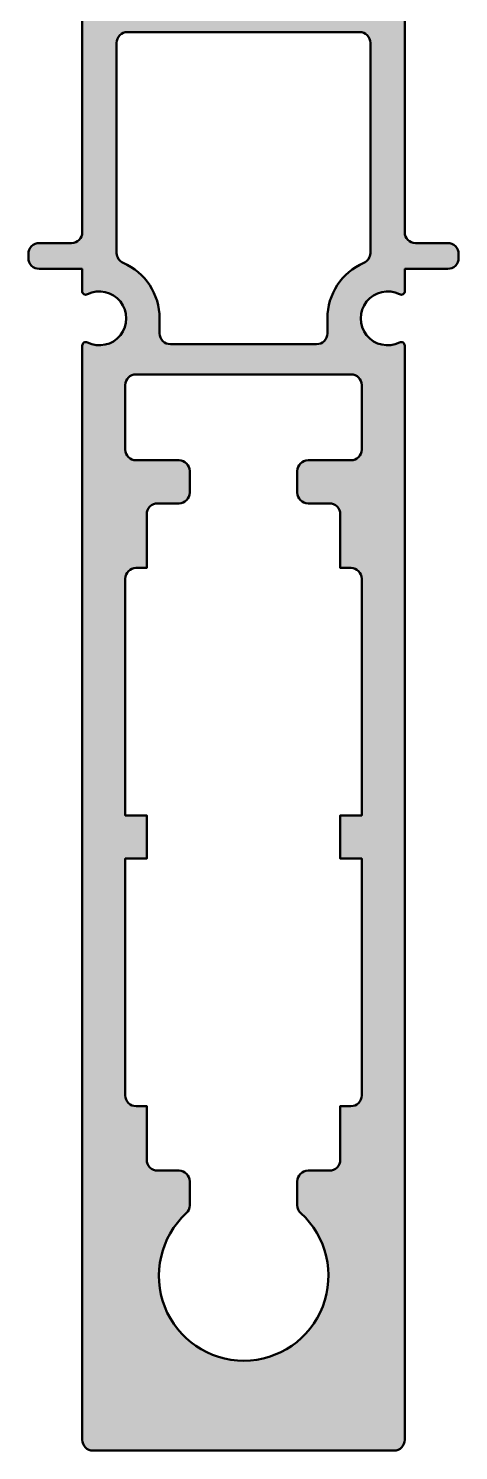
# Model space of a CAD drawing. Extents: x -7 to 23, y -50 to 95.
# Drawn here: x -2 to 18, y -50 to 16.1 of the extents above; entities that cross this region are included whole.
import ezdxf

# ---------------------------------------------------------------- set-up
doc = ezdxf.new("R2010")
doc.units = 0
doc.layers.add('0S-Alu contour', color=7, linetype='Continuous', lineweight=50)
doc.layers.add('0S-Alu hatch', color=252, linetype='Continuous', lineweight=25)

# ---------------------------------------------------------------- blocks, each defined once
blk = doc.blocks.new('346100__EA871B2E_66E6_4A87_8F7D_28DEFE6C2DB3_')
at = {"layer": '0S-Alu hatch'}
h = blk.add_hatch(color=256, dxfattribs=at)
edge = h.paths.add_edge_path()
edge.add_line((0.5000289239105769, 17.50002960205893), (0.5000289239105769, 6.599945106514514))
edge.add_ellipse((2.89239105772e-05, 6.599945106514512), major_axis=(-0.4999999999999997, 0), ratio=1, start_angle=90.00000000000023, end_angle=180, ccw=False)
edge.add_line((2.89239105786e-05, 6.099945106514513), (-1.504065593028909, 6.099945106514509))
edge.add_arc((-1.504315483468674, 5.600194996955493), 0.4997501720354684, 89.97135034876023, 180.0286496513431)
edge.add_line((-2.004065593027689, 5.59994510651484), (-2.004065593027689, 5.399932899483274))
edge.add_arc((-1.504315483468665, 5.399683009042288), 0.4997501720354779, 179.9713503486187, 270.0286496515835)
edge.add_line((-1.504065593025902, 4.899932899483264), (0.4959344069723102, 4.899932899483265))
edge.add_line((0.4959344069723102, 4.899932899483265), (0.4959344069723029, 3.868991330064596))
edge.add_arc((0.6649928375536334, 3.868991330064595), 0.1690584305813305, 180, 296.5818403345038)
edge.add_ellipse((1.29998695498654, 2.599932899483264), major_axis=(-1.249999999999998, 0), ratio=1, start_angle=63.38683025048891, end_angle=296.58184033450385, ccw=False)
edge.add_arc((0.6657678837454025, 1.334153465063352), 0.1657794344199122, 63.3868302504891, 180.0000676369807)
edge.add_line((0.4999884493256058, 1.334153269349365), (0.5000484625108625, -49.49998529334009))
edge.add_arc((1.000048462510494, -49.49998470305581), 0.4999999999999801, 180.000067642369, 270)
edge.add_line((1.000048462510494, -49.99998470305579), (15.00001899406946, -49.9999847030558))
edge.add_arc((15.00001899406946, -49.4999847030558), 0.5, 270, 360)
edge.add_line((15.50001899406946, -49.4999847030558), (15.50001899406946, 1.332301017503588))
edge.add_arc((15.33424990975446, 1.334153465063323), 0.1657794344199403, 359.3597539031657, 476.61316974951)
edge.add_ellipse((14.70003083851331, 2.599932899483262), major_axis=(-1.249999999999999, 0), ratio=1, start_angle=-116.58184033450391, end_angle=116.6131697495112, ccw=False)
edge.add_arc((15.33502495594621, 3.868991330064594), 0.1690584305813323, 243.4181596654963, 360)
edge.add_line((15.50408338652755, 3.868991330064595), (15.50408338652754, 4.89993289948326))
edge.add_line((15.50408338652754, 4.89993289948326), (17.50408338652708, 4.899932899483259))
edge.add_arc((17.50433327696852, 5.399683009042284), 0.4997501720354789, 269.9713503485692, 360.0286496513813)
edge.add_line((18.00408338652754, 5.39993289948326), (18.00408338652754, 5.599945106521379))
edge.add_arc((17.50433327696852, 5.600194996955485), 0.49975017203547, 359.9713503494074, 450.0286496516336)
edge.add_line((17.50408338652532, 6.099945106514501), (15.99998886958927, 6.09994510651451))
edge.add_ellipse((15.99998886958928, 6.599945106514499), major_axis=(-0.4999999999999885, 0), ratio=1, start_angle=0, end_angle=89.99999999999977, ccw=False)
edge.add_line((15.49998886958929, 6.599945106514501), (15.49998886958927, 17.50002960205894))
edge.add_ellipse((15.57882531613232, 17.76755019405206), major_axis=(-0.2788950563274359, 0), ratio=1, start_angle=-1.1645893740811744, end_angle=73.58012358050678, ccw=False)
edge.add_line((15.29998786958927, 17.77321860205036), (15.29998786958927, 18.22681260205048))
edge.add_ellipse((15.57885596523244, 18.2324732615275), major_axis=(-0.2789255417371515, 0), ratio=1, start_angle=-73.57540544464553, end_angle=1.1628700728790022, ccw=False)
edge.add_line((15.49998886958927, 18.50001660205044), (15.49998886958927, 20.38002760205895))
edge.add_arc((15.19998886958927, 20.38002760205895), 0.2999999999999971, 0, 90)
edge.add_line((15.19998886958927, 20.68002760205895), (14.22001455054648, 20.68002760205895))
edge.add_arc((14.22001455054648, 20.38002760205896), 0.2999999999999936, 90, 180)
edge.add_line((13.92001455054648, 20.38002760205895), (13.92001455054648, 17.62002960205895))
edge.add_ellipse((13.80001455054648, 17.62002960205895), major_axis=(-0.1200000000000027, 0), ratio=1, start_angle=89.9999999999992, end_angle=180, ccw=False)
edge.add_line((13.80001455054648, 17.50002960205895), (9.499988869589274, 17.50002960205895))
edge.add_ellipse((9.499988869589275, 18.00002960205895), major_axis=(-0.5000000000000036, 0), ratio=1, start_angle=0, end_angle=89.99999999999977, ccw=False)
edge.add_line((8.999988869589274, 18.00002960205895), (8.999988869589275, 18.70002960205894))
edge.add_line((8.999988869589275, 18.70002960205894), (10.38148432721164, 21.0928499250865))
edge.add_arc((10.26186908494097, 21.16190981741065), 0.1381197846482989, 330.0000000000006, 455.6225775507952)
edge.add_arc((10.73821211076308, 16.3234207402112), 4.999999999999944, 95.62257755079374, 119.8581976965986)
edge.add_ellipse((8.000008896749922, 21.09335188843207), major_axis=(-0.5000000000000246, 0), ratio=1, start_angle=60.14180230340088, end_angle=119.8581976965998, ccw=False)
edge.add_arc((5.261805682736779, 16.32342074021114), 4.99999999999998, 60.14180230340179, 84.37742244920646)
edge.add_arc((5.738148708558876, 21.16190981741064), 0.1381197846482985, 84.37742244920604, 209.9999999999995)
edge.add_line((5.618533466288213, 21.09284992508649), (7.000028923910575, 18.70002960205893))
edge.add_line((7.000028923910575, 18.70002960205893), (7.000028923910576, 18.00002960205893))
edge.add_ellipse((6.500028923910575, 18.00002960205893), major_axis=(-0.5000000000000009, 0), ratio=1, start_angle=90.00000000000011, end_angle=180, ccw=False)
edge.add_line((6.500028923910576, 17.50002960205893), (2.200003242953364, 17.50002960205893))
edge.add_ellipse((2.200003242953365, 17.62002960205893), major_axis=(-0.1199999999999974, 0), ratio=1, start_angle=0, end_angle=89.9999999999996, ccw=False)
edge.add_line((2.080003242953367, 17.62002960205893), (2.080003242953367, 20.38002760205894))
edge.add_arc((1.78000324295337, 20.38002760205894), 0.2999999999999971, 0, 90)
edge.add_line((1.78000324295337, 20.68002760205894), (0.8000289239105773, 20.68002760205894))
edge.add_arc((0.8000289239105773, 20.38002760205894), 0.2999999999999971, 90, 180)
edge.add_line((0.5000289239105803, 20.38002760205894), (0.5000289239105804, 18.50001660205042))
edge.add_ellipse((0.4211618282674178, 18.23247326152748), major_axis=(-0.278925541737146, 0), ratio=1, start_angle=178.8371299271019, end_angle=253.5754054446462, ccw=False)
edge.add_line((0.7000299239105808, 18.22681260205037), (0.7000299239105808, 17.77321860205042))
edge.add_ellipse((0.4211924773675394, 17.76755019405205), major_axis=(-0.2788950563274284, 0), ratio=1, start_angle=106.4198764194912, end_angle=181.1645893740976, ccw=False)
edge = h.paths.add_edge_path()
edge.add_line((2.100028923910577, 5.633065088992339), (2.100028923910577, 15.40002349854332))
edge.add_ellipse((2.600028923910576, 15.40002349854332), major_axis=(-0.4999999999999983, 0), ratio=1, start_angle=270.00000000000017, end_angle=360, ccw=False)
edge.add_line((2.600028923910574, 15.90002349854332), (13.39998886958927, 15.90002349854332))
edge.add_ellipse((13.39998886958927, 15.40002349854332), major_axis=(-0.5, 0), ratio=1, start_angle=180, end_angle=270, ccw=False)
edge.add_line((13.89998886958927, 15.40002349854332), (13.89998886958928, 5.633065088992342))
edge.add_ellipse((13.39998886958927, 5.633065088992343), major_axis=(-0.5000000000000056, 0), ratio=1, start_angle=113.2006359723193, end_angle=180, ccw=False)
edge.add_arc((14.7000308385133, 2.599932899483263), 2.799999999999996, 113.2006359723192, 180)
edge.add_line((11.90003083851331, 2.599932899483254), (11.90003083851331, 1.899993934639522))
edge.add_ellipse((11.40003083851329, 1.89999393463952), major_axis=(-0.5000000000000209, 0), ratio=1, start_angle=89.99999999999977, end_angle=180, ccw=False)
edge.add_line((11.40003083851329, 1.3999939346395), (4.599986954986539, 1.399993934639521))
edge.add_ellipse((4.59998695498654, 1.89999393463952), major_axis=(-0.4999999999999992, 0), ratio=1, start_angle=0, end_angle=89.99999999999977, ccw=False)
edge.add_line((4.099986954986541, 1.899993934639519), (4.09998695498654, 2.599932899483268))
edge.add_arc((1.29998695498654, 2.599932899483264), 2.8, 0, 66.79936402768062)
edge.add_ellipse((2.600028923910577, 5.633065088992339), major_axis=(-0.5000000000000006, 0), ratio=1, start_angle=0, end_angle=66.7993640276805, ccw=False)
edge = h.paths.add_edge_path()
edge.add_arc((5.000264056937984, -5.495199218210072), 0.4997653983338083, 269.9730976928295, 360.0269023071811)
edge.add_line((5.500029400182148, -5.494964561453743), (5.500029400195392, -4.494960922097594))
edge.add_arc((5.000033039538789, -4.494960922097594), 0.4999963606566036, 0, 90.00000000037944)
edge.add_line((5.000033039535478, -3.99496456144099), (2.999995243247382, -3.99496456146748))
edge.add_ellipse((2.999995243247382, -3.494968200810876), major_axis=(-0.4999963606566041, 0), ratio=1, start_angle=0, end_angle=90.00000000000011, ccw=False)
edge.add_line((2.499998882590778, -3.494968200810876), (2.499998882604023, -0.4999999618426494))
edge.add_ellipse((2.999998882604023, -0.4999999618448605), major_axis=(-0.4999999999999999, 0), ratio=1, start_angle=270, end_angle=360, ccw=False)
edge.add_line((2.999998882604023, 3.81551394e-08), (13.0000298770193, 3.81551395e-08))
edge.add_ellipse((13.0000298770193, -0.4999999618448641), major_axis=(-0.5000000000000036, 0), ratio=1, start_angle=180, end_angle=270, ccw=False)
edge.add_line((13.50002987701931, -0.4999999618448637), (13.50002987703255, -3.494968200810876))
edge.add_ellipse((13.00003351637595, -3.494968200810876), major_axis=(-0.4999963606566036, 0), ratio=1, start_angle=89.99999999999977, end_angle=180, ccw=False)
edge.add_line((13.00003351637595, -3.99496456146748), (11.00002623766597, -3.99496456144099))
edge.add_arc((11.00002623766266, -4.494960922097593), 0.4999963606566027, 89.99999999962057, 180)
edge.add_line((10.50002987700606, -4.494960922097593), (10.50002987701931, -5.494964561454594))
edge.add_arc((10.999732830273, -5.495261608200538), 0.499703041542911, 179.9659407198826, 270.0340592801078)
edge.add_line((11.00002987701894, -5.994964561454235), (12.00009091217563, -5.994964561454235))
edge.add_ellipse((12.00033831489918, -6.494717158730612), major_axis=(-0.4997526585147817, 0), ratio=1, start_angle=179.9716357037108, end_angle=270.0283642962909, ccw=False)
edge.add_line((12.50009091217555, -6.494964561454159), (12.50009091217555, -8.994964561454236))
edge.add_line((12.50009091217555, -8.994964561454236), (13.00009091217592, -8.994964561454236))
edge.add_ellipse((13.0003306723726, -9.494724801257192), major_axis=(-0.4997602973154834, 0), ratio=1, start_angle=179.9725123260425, end_angle=270.02748767352233, ccw=False)
edge.add_line((13.50009091217555, -9.494964561457676), (13.49999935944118, -20.49496456145424))
edge.add_line((13.49999935944118, -20.49496456145424), (12.50012142975368, -20.49496456145424))
edge.add_line((12.50012142975368, -20.49496456145424), (12.50012142975368, -22.4949798202433))
edge.add_line((12.50012142975368, -22.4949798202433), (13.50012142975368, -22.49496456145424))
edge.add_line((13.50012142975368, -22.49496456145424), (13.50002224762478, -33.49995418547734))
edge.add_ellipse((13.00028105328858, -33.50021301693131), major_axis=(-0.4997412613646179, 0), ratio=1, start_angle=89.96507939749318, end_angle=180.0296752574371, ccw=False)
edge.add_line((12.99997647125806, -33.99995418547768), (12.50012142975368, -33.99995418547768))
edge.add_line((12.50012142975368, -33.99995418547768), (12.50012142975368, -36.49496456145424))
edge.add_ellipse((12.00035608650952, -36.49519921821009), major_axis=(-0.4997653983338013, 0), ratio=1, start_angle=89.97309769280213, end_angle=180.026902307127, ccw=False)
edge.add_line((12.00012142975307, -36.99496456145424), (11.00006039459602, -36.99496456145424))
edge.add_arc((10.99978246497342, -37.49468663183023), 0.4997221476638253, 89.968133901466, 180.0318660985314)
edge.add_line((10.50006039459743, -37.49496456145283), (10.50005294627886, -38.59666025757548))
edge.add_arc((11.00005294626745, -38.59666363796382), 0.500000000000021, 179.9996126369596, 227.6699613759372)
edge.add_ellipse((8.007771061511715, -41.88167699822776), major_axis=(-3.943541791741107, 0), ratio=1, start_angle=-47.400271781029176, end_angle=227.669961375937, ccw=False)
edge.add_arc((5.000059917760273, -38.61078456179651), 0.5000000000000016, 312.5997282189705, 360)
edge.add_line((5.500059917760274, -38.61078456179651), (5.500059917760274, -37.49496456145418))
edge.add_arc((5.000307320483883, -37.49471715873063), 0.4997526585147959, 359.9716357037106, 450.0283642962909)
edge.add_line((5.000059917760336, -36.99496456145424), (3.999998882603354, -36.99496456145424))
edge.add_ellipse((3.999754044443128, -36.49520939961514), major_axis=(-0.4997552218141942, 0), ratio=1, start_angle=-0.028070129498416918, end_angle=90.02807012952258, ccw=False)
edge.add_line((3.499998882604023, -36.49496456145502), (3.499998882604023, -33.99995418547768))
edge.add_line((3.499998882604023, -33.99995418547768), (3.000052288365348, -33.99995418547768))
edge.add_ellipse((2.99979979706998, -33.50020667677344), major_axis=(-0.4997475724882989, 0), ratio=1, start_angle=-0.02894798703420065, end_angle=90.02894798694427, ccw=False)
edge.add_line((2.500052288365742, -33.49995418547724), (2.499968365025898, -22.49496456145424))
edge.add_line((2.499968365025898, -22.49496456145424), (3.499998882604023, -22.49496456145424))
edge.add_line((3.499998882604023, -22.49496456145424), (3.499998882604023, -20.49496456145424))
edge.add_line((3.499998882604023, -20.49496456145424), (2.500120952916523, -20.49496456145424))
edge.add_line((2.500120952916523, -20.49496456145424), (2.499968365025898, -9.494964561453887))
edge.add_ellipse((2.999712999863158, -9.494709196291495), major_axis=(-0.4997447000819444, 0), ratio=1, start_angle=-90.0292776425427, end_angle=0.02927764250830478, ccw=False)
edge.add_line((2.999968365025814, -8.994964561454236), (3.499968365025898, -8.994964561454236))
edge.add_line((3.499968365025898, -8.994964561454236), (3.499968365025897, -6.494964561454181))
edge.add_ellipse((3.999658577189975, -6.494654773618313), major_axis=(-0.4996903081920682, 0), ratio=1, start_angle=-90.0355210745148, end_angle=0.03552107451668007, ccw=False)
edge.add_line((3.999968365025754, -5.994964561454235), (5.000029400181772, -5.994964561454236))
at = {"layer": '0S-Alu contour', "color": 7}
for points in [[(1.78000324295337, 20.68002760205894), (0.8000289239105773, 20.68002760205894)], [(5.618533466288213, 21.09284992508649), (7.000028923910575, 18.70002960205893), (7.000028923910576, 18.00002960205893)], [(8.999988869589274, 18.00002960205895), (8.999988869589275, 18.70002960205894), (10.38148432721164, 21.0928499250865)], [(15.19998886958927, 20.68002760205895), (14.22001455054648, 20.68002760205895)], [(0.5000289239105803, 20.38002760205894), (0.5000289239105804, 18.50001660205042)], [(2.080003242953367, 17.62002960205893), (2.080003242953367, 20.38002760205894)], [(13.92001455054648, 20.38002760205895), (13.92001455054648, 17.62002960205895)], [(15.49998886958927, 18.50001660205044), (15.49998886958927, 20.38002760205895)], [(0.7000299239105808, 18.22681260205037), (0.7000299239105808, 17.77321860205042)], [(15.29998786958927, 17.77321860205036), (15.29998786958927, 18.22681260205048)], [(0.5000289239105769, 17.50002960205893), (0.5000289239105769, 6.599945106514514)], [(6.500028923910576, 17.50002960205893), (2.200003242953364, 17.50002960205893)], [(13.80001455054648, 17.50002960205895), (9.499988869589274, 17.50002960205895)], [(15.49998886958929, 6.599945106514501), (15.49998886958927, 17.50002960205894)], [(2.600028923910574, 15.90002349854332), (13.39998886958927, 15.90002349854332)], [(2.100028923910577, 5.633065088992339), (2.100028923910577, 15.40002349854332)], [(13.89998886958927, 15.40002349854332), (13.89998886958928, 5.633065088992341)], [(2.89239105786e-05, 6.099945106514513), (-1.504065593028909, 6.099945106514509)], [(17.50408338652532, 6.099945106514501), (15.99998886958927, 6.09994510651451)], [(-2.004065593027689, 5.59994510651484), (-2.004065593027689, 5.399932899483274)], [(18.00408338652754, 5.39993289948326), (18.00408338652754, 5.599945106521379)], [(-1.504065593025902, 4.899932899483264), (0.4959344069723102, 4.899932899483265), (0.4959344069723029, 3.868991330064596)], [(15.50408338652755, 3.868991330064595), (15.50408338652754, 4.89993289948326), (17.50408338652708, 4.899932899483259)], [(4.099986954986541, 1.899993934639519), (4.09998695498654, 2.599932899483268)], [(11.90003083851331, 2.599932899483254), (11.90003083851331, 1.899993934639522)], [(0.4999884493256058, 1.334153269349365), (0.5000484625108625, -49.49998529334009)], [(11.40003083851329, 1.3999939346395), (4.599986954986539, 1.399993934639521)], [(15.50001899406946, -49.4999847030558), (15.50001899406946, 1.332301017503588)], [(2.999998882604023, 3.81551394e-08), (13.0000298770193, 3.81551395e-08)], [(2.499998882590778, -3.494968200810876), (2.499998882604023, -0.4999999618426492)], [(13.50002987701931, -0.4999999618448637), (13.50002987703255, -3.494968200810876)], [(5.000033039535478, -3.99496456144099), (2.999995243247382, -3.99496456146748)], [(5.500029400182148, -5.494964561453743), (5.500029400195392, -4.494960922097594)], [(10.50002987700606, -4.494960922097593), (10.50002987701931, -5.494964561454594)], [(13.00003351637595, -3.99496456146748), (11.00002623766597, -3.99496456144099)], [(2.999968365025814, -8.994964561454236), (3.499968365025898, -8.994964561454236), (3.499968365025897, -6.494964561454181)], [(3.999968365025754, -5.994964561454235), (5.000029400181772, -5.994964561454236)], [(11.00002987701894, -5.994964561454235), (12.00009091217563, -5.994964561454235)], [(12.50009091217555, -6.494964561454159), (12.50009091217555, -8.994964561454236), (13.00009091217592, -8.994964561454236)], [(2.500052288365742, -33.49995418547724), (2.499968365025898, -22.49496456145424), (3.499998882604023, -22.49496456145424), (3.499998882604023, -20.49496456145424), (2.500120952916523, -20.49496456145424), (2.499968365025898, -9.494964561453887)], [(13.50009091217555, -9.494964561457676), (13.49999935944118, -20.49496456145424), (12.50012142975368, -20.49496456145424), (12.50012142975368, -22.4949798202433), (13.50012142975368, -22.49496456145424), (13.50002224762478, -33.49995418547734)], [(3.499998882604023, -36.49496456145502), (3.499998882604023, -33.99995418547768), (3.000052288365348, -33.99995418547768)], [(12.99997647125806, -33.99995418547768), (12.50012142975368, -33.99995418547768), (12.50012142975368, -36.49496456145424)], [(5.000059917760336, -36.99496456145424), (3.999998882603354, -36.99496456145424)], [(12.00012142975307, -36.99496456145424), (11.00006039459602, -36.99496456145424)], [(5.500059917760274, -38.61078456179651), (5.500059917760274, -37.49496456145418)], [(10.50006039459743, -37.49496456145283), (10.50005294627886, -38.59666025757548)], [(1.000048462510494, -49.99998470305579), (15.00001899406946, -49.9999847030558)]]:
    blk.add_lwpolyline(points, dxfattribs=at)
for centre, radius, start, end in [((5.738148708558876, 21.16190981741064), 0.1381197846482985, 84.37742244920604, 209.9999999999995), ((5.261805682736779, 16.32342074021114), 4.99999999999998, 60.14180230340179, 84.37742244920646), ((10.73821211076308, 16.3234207402112), 4.999999999999944, 95.62257755079374, 119.8581976965986), ((10.26186908494097, 21.16190981741065), 0.1381197846482989, 330.0000000000006, 95.62257755079526), ((0.8000289239105773, 20.38002760205894), 0.2999999999999971, 90, 180), ((1.78000324295337, 20.38002760205894), 0.2999999999999971, 0, 90), ((14.22001455054648, 20.38002760205896), 0.2999999999999936, 90, 180), ((15.19998886958927, 20.38002760205895), 0.2999999999999971, 0, 90), ((-1.504315483468674, 5.600194996955493), 0.4997501720354684, 89.97135034876023, 180.0286496513431), ((17.50433327696852, 5.600194996955485), 0.49975017203547, 359.9713503494074, 90.02864965163364), ((-1.504315483468665, 5.399683009042288), 0.4997501720354779, 179.9713503486187, 270.0286496515835), ((17.50433327696852, 5.399683009042284), 0.4997501720354789, 269.9713503485692, 0.0286496513813295), ((1.29998695498654, 2.599932899483264), 2.8, 0, 66.79936402768062), ((14.7000308385133, 2.599932899483263), 2.799999999999996, 113.2006359723192, 180), ((0.6649928375536334, 3.868991330064595), 0.1690584305813305, 180, 296.5818403345038), ((15.33502495594621, 3.868991330064594), 0.1690584305813323, 243.4181596654963, 0), ((0.6657678837454025, 1.334153465063352), 0.1657794344199122, 63.3868302504891, 180.0000676369807), ((15.33424990975446, 1.334153465063323), 0.1657794344199403, 359.3597539031657, 116.61316974951), ((5.000033039538789, -4.494960922097594), 0.4999963606566036, 0, 90.00000000037944), ((11.00002623766266, -4.494960922097593), 0.4999963606566027, 89.99999999962057, 180), ((5.000264056937984, -5.495199218210072), 0.4997653983338083, 269.9730976928295, 0.0269023071811947), ((10.999732830273, -5.495261608200538), 0.499703041542911, 179.9659407198826, 270.0340592801078), ((5.000307320483883, -37.49471715873063), 0.4997526585147959, 359.9716357037106, 90.02836429629087), ((10.99978246497342, -37.49468663183023), 0.4997221476638253, 89.968133901466, 180.0318660985314), ((5.000059917760273, -38.61078456179651), 0.5000000000000016, 312.5997282189705, 0), ((11.00005294626745, -38.59666363796382), 0.500000000000021, 179.9996126369596, 227.6699613759372), ((1.000048462510494, -49.49998470305581), 0.4999999999999801, 180.000067642369, 270), ((15.00001899406946, -49.4999847030558), 0.5, 270, 0)]:
    blk.add_arc(centre, radius, start, end, dxfattribs=at)
at = {"layer": '0S-Alu contour', "color": 7, "extrusion": (0, 0, -1)}
for centre, radius, start, end in [((-8.000008896749922, 21.09335188843207), 0.5000000000000246, 240.1418023034002, 299.8581976965992), ((-0.4211618282674178, 18.23247326152748), 0.278925541737146, 106.4245945553538, 181.1628700728981), ((-15.57885596523244, 18.2324732615275), 0.2789255417371516, 358.837129927121, 73.5754054446455), ((-6.500028923910575, 18.00002960205893), 0.5000000000000009, 180, 269.9999999999999), ((-9.499988869589275, 18.00002960205895), 0.5000000000000036, 270.0000000000002, 0), ((-0.4211924773675394, 17.76755019405205), 0.2788950563274284, 178.8354106259024, 253.5801235805088), ((-2.200003242953365, 17.62002960205893), 0.1199999999999974, 270.0000000000004, 0), ((-13.80001455054648, 17.62002960205895), 0.1200000000000028, 180, 270.0000000000008), ((-15.57882531613232, 17.76755019405206), 0.2788950563274359, 286.4198764194932, 1.164589374081275), ((-2.600028923910576, 15.40002349854332), 0.4999999999999983, 0, 89.99999999999984), ((-13.39998886958927, 15.40002349854332), 0.5, 90, 180), ((-2.89239105772e-05, 6.599945106514512), 0.4999999999999997, 180, 269.9999999999998), ((-15.99998886958928, 6.599945106514499), 0.4999999999999885, 270.0000000000002, 0), ((-2.600028923910577, 5.633065088992339), 0.5000000000000006, 293.2006359723195, 0), ((-13.39998886958927, 5.633065088992343), 0.5000000000000056, 180, 246.7993640276807), ((-1.29998695498654, 2.599932899483264), 1.249999999999998, 63.41815966549617, 296.6131697495111), ((-14.70003083851331, 2.599932899483262), 1.249999999999999, 243.3868302504888, 116.5818403345039), ((-4.59998695498654, 1.89999393463952), 0.4999999999999992, 270.0000000000002, 0), ((-11.40003083851329, 1.89999393463952), 0.5000000000000209, 180, 270.0000000000002), ((-2.999998882604023, -0.4999999618448605), 0.4999999999999999, 0, 90), ((-13.0000298770193, -0.4999999618448641), 0.5000000000000036, 90, 180), ((-2.999995243247382, -3.494968200810876), 0.4999963606566041, 269.9999999999999, 0), ((-13.00003351637595, -3.494968200810876), 0.4999963606566036, 180, 270.0000000000002), ((-3.999658577189975, -6.494654773618313), 0.4996903081920682, 359.9644789254833, 90.03552107451488), ((-12.00033831489918, -6.494717158730612), 0.4997526585147817, 89.97163570370911, 180.0283642962893), ((-2.999712999863158, -9.494709196291495), 0.4997447000819444, 359.9707223574917, 90.02927764254264), ((-13.0003306723726, -9.494724801257192), 0.4997602973154835, 89.97251232647768, 180.0274876739576), ((-2.99979979706998, -33.50020667677344), 0.4997475724882989, 269.9710520130557, 0.0289479870341851), ((-13.00028105328858, -33.50021301693131), 0.499741261364618, 179.9703247425629, 270.0349206025068), ((-3.999754044443128, -36.49520939961514), 0.4997552218141942, 269.9719298704774, 0.0280701294984265), ((-12.00035608650952, -36.49519921821009), 0.4997653983338014, 179.973097692873, 270.0269023071979), ((-8.007771061511715, -41.88167699822776), 3.943541791741107, 132.330038624063, 47.40027178102915)]:
    blk.add_arc(centre, radius, start, end, dxfattribs=at)
blk = doc.blocks.new('465610__51617533_4D8A_4DC7_8A54_050B7E9BCC48_')
at = {"layer": '0S-Alu contour', "color": 7}
blk.add_blockref('346100__EA871B2E_66E6_4A87_8F7D_28DEFE6C2DB3_', (0, 0), dxfattribs=at)

msp = doc.modelspace()

# ---------------------------------------------------------------- block references
at = {"layer": '0S-Alu contour', "color": 7}
msp.add_blockref('465610__51617533_4D8A_4DC7_8A54_050B7E9BCC48_', (0, 0), dxfattribs=at)

doc.saveas('drawing.dxf')
